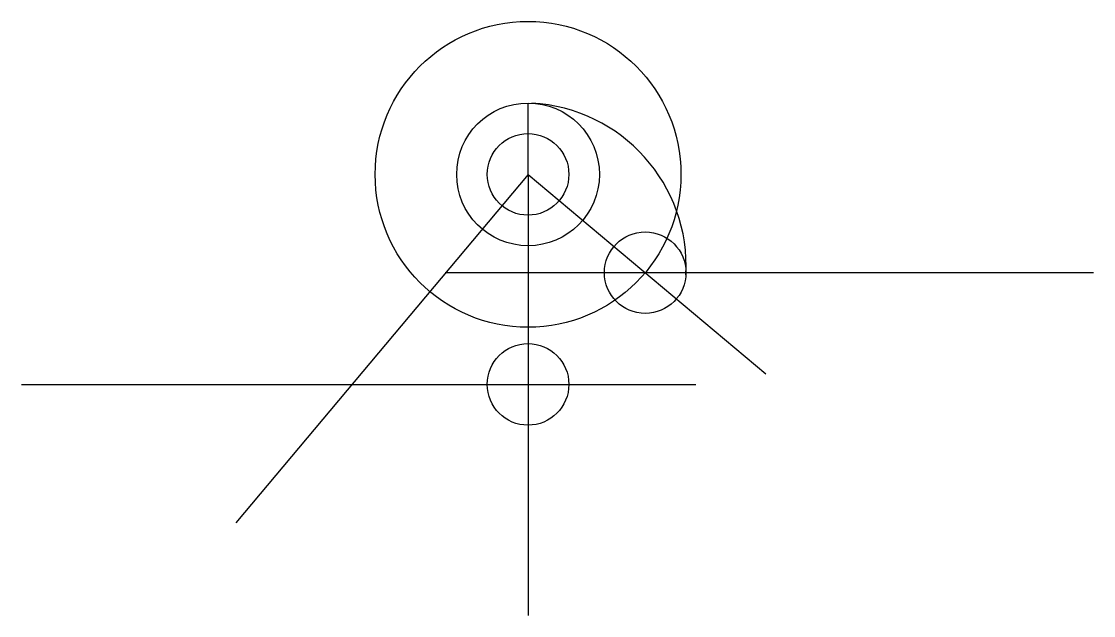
# Model space of a CAD drawing. Header units: millimetres. Extents: x -171 to 355, y -74 to 217.
import ezdxf

# ---------------------------------------------------------------- set-up
doc = ezdxf.new("R2010")
doc.units = ezdxf.units.MM

msp = doc.modelspace()

# ---------------------------------------------------------------- linework, layer by layer
for p, q in [((77.53, 142.04), (77.53, 177.04)), ((77.53, 142.04), (-65.79, -28.76)), ((77.53, 142.04), (194.1, 44.23)), ((77.53, 142.04), (77.53, -74.3)), ((77.53, 142.04), (77.53, 142.04)), ((354.89, 93.83), (36.94, 93.83)), ((-170.95, 39.04), (159.74, 39.04))]:
    msp.add_line(p, q)
for centre, radius in [((77.53, 142.04), 75), ((77.53, 142.04), 35), ((77.53, 142.04), 20), ((134.98, 93.83), 20), ((134.98, 93.83), 2.860460414872359e-15), ((77.53, 39.04), 20)]:
    msp.add_circle(centre, radius)
msp.add_arc((75.07, 97.11), 80, 356.8699, 86.8699)

doc.saveas('drawing.dxf')
